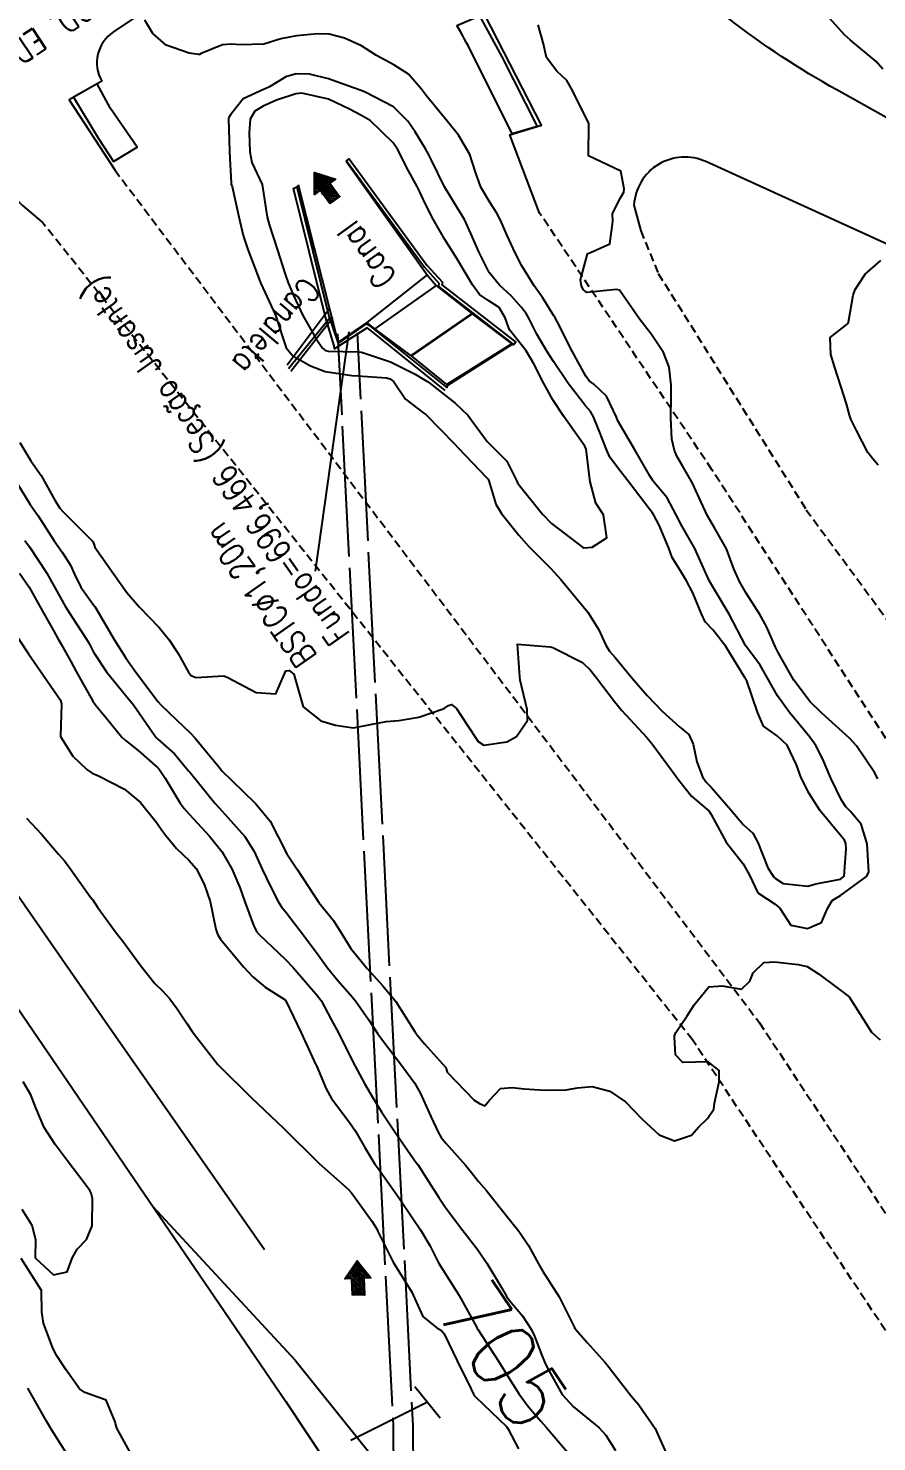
# Model space of a CAD drawing. Header units: metres. Extents: x 292545 to 299085, y 7450245 to 7463078.
# Drawn here: x 298267 to 298319, y 7451645.1 to 7451731.9 of the extents above; entities that cross this region are included whole.
import ezdxf
from ezdxf.enums import TextEntityAlignment as Align

# ---------------------------------------------------------------- set-up
doc = ezdxf.new("R2010")
doc.units = ezdxf.units.M
for name, pattern in [('CONTINUO', [0]), ('DASHED', [0.75, 0.5, -0.25]), ('TRACEJADO', [8.7, 8, -0.7])]:
    doc.linetypes.add(name, pattern=pattern)
for name, color, linetype in [('BUEIRO', 151, 'Continuous'), ('CANAL', 151, 'Continuous'), ('CANALETA', 151, 'Continuous'), ('Ciclovia', 45, 'Continuous'), ('Cotas', 45, 'Continuous'), ('Curvas de Nivel 1m', 11, 'Continuous'), ('Curvas de Nivel 5m', 15, 'Continuous'), ('Linha Férrea', 20, 'Continuous'), ('Pórtico', 62, 'Continuous'), ('TEXTO', 45, 'Continuous'), ('TUBO', 45, 'Continuous'), ('Vias Primárias', 230, 'Continuous'), ('Vias Secundárias', 230, 'DASHED')]:
    doc.layers.add(name, color=color, linetype=linetype)
doc.styles.add('ROMANS', font='romans', dxfattribs={"height": 0.2})
doc.styles.add('SIMPLEX', font='simplex', dxfattribs={"height": 0.2})
doc.styles.add('Style-STANDARD', font='STANDARD.shx')

msp = doc.modelspace()

# ---------------------------------------------------------------- hatches: boundary and pattern name
at = {"layer": 'TEXTO'}
for points in [[(298285.473, 7451721.094), (298284.877, 7451721.915), (298284.53, 7451721.663), (298284.54, 7451723.009), (298285.823, 7451722.602), (298285.476, 7451722.349), (298286.071, 7451721.528)], [(298286.867, 7451654.142), (298286.829, 7451655.156), (298286.4, 7451655.14), (298287.159, 7451656.253), (298287.997, 7451655.199), (298287.568, 7451655.183), (298287.605, 7451654.169)]]:
    msp.add_hatch(color=256, dxfattribs=at).paths.add_polyline_path(points)

# ---------------------------------------------------------------- linework, layer by layer
at = {"layer": 'BUEIRO', "linetype": 'CONTINUO'}
msp.add_polyline3d([(298286.491, 7451723.69, 696.302), (298291.448, 7451716.724, 696.66), (298287.748, 7451713.796, 696.675), (298285.992, 7451712.588, 696.612), (298283.565, 7451722.226, 696.458)], dxfattribs=at)
at = {"layer": 'CANAL', "linetype": 'CONTINUO'}
for points in [[(298286.491, 7451723.69, 696.302), (298286.502, 7451723.719, 697.623), (298291.285, 7451717.192, 697.945), (298292.172, 7451716.215, 699.166), (298292.139, 7451716.02, 699.447), (298296.772, 7451712.441, 699.459)], [(298286.502, 7451723.719, 697.623), (298286.663, 7451723.838, 697.623), (298291.44, 7451717.319, 697.945), (298292.386, 7451716.277, 699.166), (298292.357, 7451716.105, 699.447), (298296.894, 7451712.599, 699.459), (298296.772, 7451712.441, 699.459)], [(298292.563, 7451709.634, 699.392), (298288.012, 7451713.285, 699.378), (298287.77, 7451713.478, 698.96), (298285.766, 7451712.189, 698.924), (298285.739, 7451712.364, 698.976), (298285.218, 7451714.129, 697.717), (298283.254, 7451722.016, 697.625), (298283.452, 7451722.134, 697.625), (298283.565, 7451722.226, 696.458)], [(298283.565, 7451722.226, 696.458), (298283.452, 7451722.134, 697.625), (298285.411, 7451714.186, 697.717), (298285.982, 7451712.517, 698.964), (298287.733, 7451713.716, 698.961), (298287.877, 7451713.649, 699.35), (298292.688, 7451709.79, 699.392)], [(298291.448, 7451716.724, 696.66), (298292.011, 7451716.075, 697.248), (298294.186, 7451714.353, 697.408), (298294.215, 7451714.327, 697.787), (298296.649, 7451712.495, 697.977), (298296.68, 7451712.469, 698.615), (298296.772, 7451712.441, 699.459)], [(298292.011, 7451716.075, 697.248), (298288.235, 7451713.424, 697.283)], [(298292.688, 7451709.79, 699.392), (298292.69, 7451709.948, 698.454), (298292.649, 7451709.996, 697.789), (298290.482, 7451711.761, 697.806), (298290.448, 7451711.781, 697.424), (298288.235, 7451713.424, 697.283), (298287.748, 7451713.796, 696.675)], [(298294.186, 7451714.353, 697.408), (298290.448, 7451711.781, 697.424)], [(298294.215, 7451714.327, 697.787), (298290.482, 7451711.761, 697.806)], [(298296.649, 7451712.495, 697.977), (298292.649, 7451709.996, 697.789)], [(298296.68, 7451712.469, 698.615), (298292.69, 7451709.948, 698.454)]]:
    msp.add_polyline3d(points, dxfattribs=at)
at = {"layer": 'CANALETA', "linetype": 'CONTINUO'}
for points in [[(298282.863, 7451711.208, 700.332), (298285.435, 7451714.643, 697.942)], [(298282.944, 7451710.984, 700.141), (298285.521, 7451714.144, 697.824)], [(298283.096, 7451710.818, 700.333), (298285.661, 7451714.115, 698.011)]]:
    msp.add_polyline3d(points, dxfattribs=at)
at = {"layer": 'Ciclovia'}
msp.add_lwpolyline([(298293.265, 7451732.027), (298294.66, 7451732.616), (298296.036, 7451730.096), (298298.192, 7451725.828), (298296.673, 7451725.37), (298294.205, 7451730.312, 0.019221), (298293.265, 7451732.027, -5.704621)], format="xyb", dxfattribs=at)
msp.add_lwpolyline([(298271.195, 7451728.44), (298269.752, 7451727.62), (298271.282, 7451725.084), (298272.205, 7451723.675), (298273.664, 7451724.555), (298272.032, 7451726.937), (298271.195, 7451728.44)], dxfattribs=at)
at = {"layer": 'Curvas de Nivel 1m', "flags": 128}
for points, elevation in [([(298319.416, 7451729.348), (298318.993, 7451729.814), (298317.436, 7451731.124), (298317.058, 7451731.455), (298316.706, 7451731.841), (298315.463, 7451733.209)], 703), ([(298266.462, 7451706.437), (298267.126, 7451705.324), (298267.758, 7451704.424), (298268.606, 7451702.907), (298268.922, 7451702.412), (298269.09, 7451702.205), (298270.927, 7451700.382), (298270.975, 7451700.295), (298271.059, 7451700.018), (298272.224, 7451698.368), (298273.032, 7451697.234), (298273.789, 7451696.352), (298275.004, 7451695.102), (298275.614, 7451694.331), (298276.166, 7451693.504), (298276.825, 7451692.312), (298276.971, 7451692.15), (298277.249, 7451692.027), (298278.97, 7451692.125), (298279.224, 7451692.031), (298280.956, 7451691.115), (298282.173, 7451691.029), (298282.707, 7451692.243), (298282.79, 7451692.426), (298282.975, 7451692.46), (298283.261, 7451692.237), (298283.393, 7451691.809), (298283.834, 7451690.231), (298284.934, 7451689.375), (298285.829, 7451689.104), (298286.93, 7451688.945), (298287.967, 7451689.145), (298288.935, 7451689.331), (298289.711, 7451689.387), (298290.937, 7451689.584), (298292.49, 7451690.127), (298292.762, 7451690.306), (298292.947, 7451690.377), (298293.255, 7451690.117), (298293.911, 7451689.132), (298294.59, 7451688.103), (298294.921, 7451687.876), (298296.335, 7451688.079), (298296.926, 7451688.409), (298297.602, 7451689.398), (298297.598, 7451690.063), (298297.165, 7451691.873), (298297.135, 7451692.068), (298296.993, 7451694.07), (298298.991, 7451693.907), (298299.173, 7451693.866), (298300.982, 7451692.953), (298301.449, 7451692.494), (298301.85, 7451692.017), (298302.951, 7451690.551), (298303.387, 7451689.996), (298304.927, 7451688.35), (298305.239, 7451687.977), (298306.224, 7451686.646), (298306.739, 7451685.962), (298306.891, 7451685.737), (298307.679, 7451684.746), (298308.637, 7451683.934), (298308.762, 7451683.822), (298308.87, 7451683.619), (298309.807, 7451681.92), (298310.833, 7451680.595), (298311.223, 7451679.904), (298311.735, 7451678.819), (298312.805, 7451678.128), (298313.086, 7451677.877), (298313.762, 7451676.845), (298314.791, 7451676.632), (298315.653, 7451676.993), (298316.016, 7451677.848), (298316.303, 7451678.35), (298316.811, 7451678.66), (298318.4, 7451679.816), (298318.546, 7451680.095), (298318.454, 7451681.816), (298318.084, 7451683.04), (298317.413, 7451683.832), (298317.136, 7451684.097), (298316.879, 7451684.498), (298316.226, 7451685.847), (298315.713, 7451687.05), (298315.307, 7451687.856), (298314.928, 7451688.371), (298313.677, 7451689.873), (298312.958, 7451690.894), (298312.398, 7451691.889), (298311.878, 7451692.793), (298311.039, 7451693.909), (298311.019, 7451693.935), (298310.994, 7451693.988), (298309.984, 7451695.92), (298309.036, 7451697.482), (298308.779, 7451697.933), (298308.555, 7451698.427), (298307.876, 7451699.942), (298307.084, 7451701.326), (298306.753, 7451701.955), (298306.181, 7451703.041), (298305.406, 7451703.976), (298305.271, 7451704.135), (298305.117, 7451704.396), (298304.194, 7451705.989), (298303.16, 7451707.778), (298303.07, 7451708.001), (298302.454, 7451709.289), (298301.672, 7451710.023), (298301.388, 7451710.23), (298301.188, 7451710.512), (298300.355, 7451712.039), (298299.419, 7451713.859), (298299.333, 7451714.049), (298299.296, 7451714.111), (298299.234, 7451714.207), (298298.526, 7451715.337), (298298.014, 7451716.062), (298297.271, 7451717.281), (298296.861, 7451718.076), (298296.358, 7451719.149), (298295.955, 7451720.09), (298295.731, 7451720.517), (298295.313, 7451721.137), (298294.739, 7451722.106), (298294.42, 7451723.026), (298294.071, 7451724.113), (298293.365, 7451725.293), (298292.708, 7451726.127), (298291.397, 7451727.729), (298291.093, 7451728.145), (298290.298, 7451729.043), (298289.417, 7451729.602), (298288.353, 7451730.181), (298287.429, 7451730.764), (298286.383, 7451731.251), (298285.436, 7451731.5), (298284.727, 7451731.512), (298283.434, 7451731.384), (298282.481, 7451731.201), (298281.429, 7451730.877), (298279.975, 7451730.829), (298279.429, 7451730.872), (298278.896, 7451730.827), (298277.595, 7451730.308), (298277.482, 7451730.25), (298277.422, 7451730.234), (298276.856, 7451730.316), (298275.428, 7451730.822), (298274.614, 7451731.522), (298274.138, 7451732.35)], 701), ([(298319.103, 7451685.808), (298318.899, 7451686.202), (298317.791, 7451687.827), (298317.384, 7451688.29), (298316.932, 7451688.704), (298315.655, 7451689.853), (298314.953, 7451690.536), (298313.949, 7451691.87), (298312.99, 7451693.57), (298312.88, 7451693.77), (298312.824, 7451693.883), (298312.267, 7451695.152), (298311.86, 7451695.897), (298311.032, 7451697.203), (298310.619, 7451697.914), (298310.271, 7451698.698), (298309.81, 7451699.923), (298309.082, 7451701.211), (298308.663, 7451701.934), (298308.263, 7451702.777), (298307.735, 7451703.944), (298307.124, 7451705.016), (298306.779, 7451705.605), (298306.622, 7451705.958), (298306.465, 7451706.638), (298306.394, 7451707.962), (298306.427, 7451709.213), (298306.427, 7451709.961), (298306.297, 7451711.066), (298305.951, 7451711.969), (298305.219, 7451713.057), (298304.507, 7451713.987), (298303.251, 7451715.786), (298303.079, 7451715.83), (298301.249, 7451715.652), (298301.042, 7451715.814), (298300.917, 7451716.025), (298300.858, 7451716.427), (298301.283, 7451718.02), (298302.657, 7451718.638), (298302.838, 7451720.005), (298302.817, 7451720.495), (298303.317, 7451721.45), (298303.527, 7451721.791), (298303.531, 7451721.998), (298303.339, 7451723.079), (298301.353, 7451724.02), (298301.373, 7451726.02), (298300.377, 7451728.035), (298300.016, 7451728.647), (298299.415, 7451729.216), (298298.781, 7451730.056), (298298.594, 7451730.896), (298298.258, 7451732.062)], 702), ([(298319.125, 7451705.055), (298318.768, 7451705.454), (298318.487, 7451705.82), (298317.796, 7451707.187), (298317.468, 7451707.835), (298317.384, 7451708.056), (298317.173, 7451708.814), (298316.861, 7451709.843), (298316.451, 7451711.097), (298316.223, 7451711.845), (298316.186, 7451712.877), (298317.231, 7451713.693), (298317.294, 7451713.767), (298317.311, 7451713.829), (298317.599, 7451715.477), (298317.718, 7451715.825), (298318.319, 7451716.767), (298319.28, 7451717.598)], 703), ([(298265.983, 7451704.441), (298267.095, 7451702.644), (298267.239, 7451702.429), (298267.574, 7451701.937), (298268.572, 7451700.415), (298269.056, 7451699.723), (298269.568, 7451698.922), (298269.793, 7451698.399), (298270.203, 7451697.561), (298271.023, 7451696.427), (298271.056, 7451696.38), (298271.115, 7451696.285), (298272.25, 7451694.367), (298272.981, 7451693.195), (298273.568, 7451692.354), (298274.946, 7451690.541), (298275.13, 7451690.337), (298276.06, 7451689.449), (298276.926, 7451688.617), (298277.226, 7451688.307), (298278.77, 7451686.426), (298278.884, 7451686.29), (298278.903, 7451686.268), (298279.45, 7451685.729), (298280.874, 7451684.334), (298280.938, 7451684.269), (298281.812, 7451683.205), (298282.302, 7451682.248), (298282.838, 7451681.215), (298283.488, 7451680.233), (298284.803, 7451678.22), (298285.715, 7451677.129), (298286.274, 7451676.198), (298286.771, 7451675.396), (298287.769, 7451674.18), (298288.742, 7451673.123), (298289.531, 7451672.162), (298290.714, 7451670.264), (298290.759, 7451670.195), (298290.796, 7451670.149), (298291.279, 7451669.566), (298292.574, 7451668.122), (298292.611, 7451668.05), (298292.68, 7451667.818), (298294.339, 7451666.103), (298294.66, 7451665.893), (298295, 7451665.754), (298295.285, 7451666.094), (298295.95, 7451666.807), (298296.671, 7451666.882), (298297.408, 7451666.806), (298298.67, 7451666.722), (298299.971, 7451666.735), (298300.671, 7451666.866), (298301.586, 7451666.93), (298302.669, 7451666.647), (298303.62, 7451665.99), (298304.647, 7451664.935), (298305.679, 7451663.97), (298306.629, 7451663.612), (298307.663, 7451663.945), (298308.117, 7451664.462), (298308.649, 7451664.97), (298309.04, 7451665.543), (298309.083, 7451665.926), (298309.372, 7451667.227), (298309.359, 7451667.923), (298308.688, 7451668.452), (298307.147, 7451668.413), (298306.692, 7451668.888), (298306.62, 7451669.961), (298306.628, 7451670.037), (298306.707, 7451670.242), (298307.406, 7451671.267), (298307.833, 7451671.944), (298308.744, 7451673.048), (298309.545, 7451673.122), (298310.743, 7451672.908), (298311.254, 7451673.398), (298311.457, 7451673.903), (298312.112, 7451674.547), (298312.763, 7451674.593), (298314.212, 7451674.418), (298314.759, 7451674.298), (298315.462, 7451673.853), (298316.743, 7451672.886), (298317.347, 7451672.439), (298317.735, 7451671.825), (298318.71, 7451670.271), (298319.247, 7451669.805)], 702), ([(298266.773, 7451700.433), (298267.059, 7451700.039), (298268.116, 7451698.419), (298269.026, 7451696.764), (298269.153, 7451696.537), (298269.233, 7451696.407), (298269.679, 7451695.734), (298270.547, 7451694.387), (298270.71, 7451694.104), (298270.985, 7451693.583), (298271.773, 7451692.372), (298272.952, 7451690.95), (298273.43, 7451690.355), (298274.576, 7451688.694), (298274.826, 7451688.341), (298274.922, 7451688.243), (298275.94, 7451687.351), (298276.812, 7451686.311), (298276.901, 7451686.19), (298278.452, 7451684.294), (298278.868, 7451683.829), (298280.261, 7451682.276), (298280.839, 7451681.359), (298281.338, 7451680.262), (298281.814, 7451679.256), (298282.34, 7451678.247), (298282.519, 7451677.963), (298282.797, 7451677.606), (298283.873, 7451676.229), (298284.765, 7451675.007), (298285.344, 7451674.211), (298285.979, 7451673.435), (298286.737, 7451672.577), (298287.054, 7451672.187), (298287.856, 7451671.045), (298288.429, 7451670.173), (298288.707, 7451669.778), (298289.935, 7451668.157), (298290.673, 7451667.155), (298291.033, 7451666.511), (298291.204, 7451666.142), (298291.678, 7451665.104), (298292.126, 7451664.128), (298292.317, 7451663.812), (298292.626, 7451663.433), (298293.799, 7451662.108), (298294.166, 7451661.662), (298294.603, 7451661.119), (298295.077, 7451660.574), (298295.461, 7451660.091), (298296.572, 7451658.69), (298297.072, 7451658.072), (298297.67, 7451657.179), (298298.275, 7451656.054), (298298.537, 7451655.627), (298299.553, 7451654.04), (298300.494, 7451652.161), (298300.568, 7451652.029), (298301.263, 7451651.244), (298302.37, 7451650.011), (298302.471, 7451649.886), (298303.955, 7451647.987), (298304.177, 7451647.72), (298304.437, 7451647.409), (298305.448, 7451645.97), (298306.278, 7451644.078)], 703), ([(298266.43, 7451698.436), (298267.034, 7451697.561), (298267.675, 7451696.423), (298268.539, 7451694.875), (298268.796, 7451694.412), (298268.99, 7451694.072), (298269.583, 7451693.005), (298269.912, 7451692.396), (298270.946, 7451690.568), (298271.072, 7451690.379), (298271.76, 7451689.546), (298272.719, 7451688.362), (298272.921, 7451688.19), (298273.72, 7451687.547), (298274.905, 7451686.503), (298274.989, 7451686.424), (298275.058, 7451686.338), (298275.373, 7451685.855), (298276.306, 7451684.318), (298276.537, 7451683.982), (298276.866, 7451683.617), (298278.103, 7451682.297), (298278.844, 7451681.362), (298279.475, 7451680.284), (298279.951, 7451679.144), (298280.255, 7451678.275), (298280.789, 7451676.829), (298280.972, 7451676.454), (298281.137, 7451676.265), (298282.76, 7451674.735), (298283.222, 7451674.235), (298284.735, 7451672.477), (298284.856, 7451672.34), (298284.941, 7451672.217), (298285.571, 7451671.056), (298286.029, 7451670.2), (298286.693, 7451668.863), (298287.038, 7451668.186), (298287.611, 7451667.124), (298288.152, 7451666.178), (298288.651, 7451665.394), (298289.47, 7451664.162), (298290.616, 7451662.503), (298290.767, 7451662.3), (298290.878, 7451662.146), (298291.562, 7451661.095), (298292.169, 7451660.126), (298292.584, 7451659.51), (298293.64, 7451658.109), (298294.551, 7451656.91), (298295.115, 7451656.094), (298296.004, 7451654.602), (298296.313, 7451654.082), (298296.51, 7451653.815), (298297.295, 7451652.862), (298297.835, 7451652.06), (298298.047, 7451651.616), (298298.477, 7451650.505), (298298.659, 7451650.048), (298298.808, 7451649.706), (298299.73, 7451648.037), (298300.435, 7451647.283), (298301.992, 7451646.014), (298302.418, 7451645.548), (298303.014, 7451644.606)], 704), ([(298266.863, 7451683.401), (298267.797, 7451682.421), (298268.841, 7451681.2), (298269.208, 7451680.776), (298269.481, 7451680.4), (298270.805, 7451678.545), (298270.93, 7451678.379), (298271.23, 7451677.944), (298272.379, 7451676.364), (298272.775, 7451675.859), (298273.893, 7451674.349), (298274.742, 7451673.267), (298275.214, 7451672.809), (298275.663, 7451672.326), (298276.116, 7451671.708), (298276.718, 7451670.779), (298277.031, 7451670.307), (298278.322, 7451668.66), (298278.606, 7451668.291), (298278.682, 7451668.199), (298280.663, 7451666.27), (298282.635, 7451664.377), (298282.78, 7451664.239), (298284.615, 7451662.415), (298284.827, 7451662.218), (298286.597, 7451660.65), (298286.811, 7451660.412), (298286.975, 7451660.194), (298288.081, 7451658.667), (298288.377, 7451658.173), (298288.435, 7451658.046), (298288.559, 7451657.762), (298289.37, 7451656.162), (298290.516, 7451654.333), (298290.592, 7451654.149), (298291.183, 7451652.823), (298292.05, 7451652.127), (298292.335, 7451651.966), (298292.489, 7451651.759), (298293.294, 7451650.112), (298294.127, 7451648.424), (298294.269, 7451648.103), (298294.33, 7451647.99), (298294.441, 7451647.882), (298296.317, 7451646.081), (298296.421, 7451645.911), (298297.061, 7451644.721)], 706), ([(298266.578, 7451659.409), (298267.191, 7451658.424), (298267.425, 7451657.55), (298267.398, 7451656.421), (298268.533, 7451655.377), (298269.365, 7451655.571), (298269.662, 7451656.399), (298269.974, 7451656.97), (298270.555, 7451657.559), (298270.904, 7451658.385), (298270.914, 7451660.059), (298270.835, 7451660.386), (298270.76, 7451660.553), (298270.597, 7451660.782), (298269.358, 7451662.403), (298268.627, 7451663.378), (298267.946, 7451664.417), (298267.449, 7451665.628), (298267.137, 7451666.425), (298266.671, 7451667.221)], 706), ([(298273.318, 7451644.351), (298272.419, 7451645.985), (298272.323, 7451646.263), (298272.304, 7451646.362), (298271.765, 7451647.699), (298270.441, 7451648.172), (298270.129, 7451648.393), (298269.282, 7451649.581), (298268.722, 7451650.408), (298268.478, 7451650.888), (298267.912, 7451652.416), (298267.818, 7451653.102), (298267.792, 7451654.417), (298266.542, 7451656.38)], 706)]:
    msp.add_lwpolyline(points, dxfattribs=dict(at, elevation=elevation))
at = {"layer": 'Curvas de Nivel 1m', "elevation": 699, "flags": 128}
msp.add_lwpolyline([(298286.682, 7451726.898), (298285.392, 7451727.498), (298283.765, 7451727.867), (298283.397, 7451727.836), (298282.206, 7451727.437), (298281.385, 7451727.082), (298280.877, 7451726.771), (298280.598, 7451726.272), (298280.538, 7451725.446), (298280.569, 7451724.272), (298280.687, 7451723.61), (298281.333, 7451722.26), (298281.634, 7451720.257), (298281.748, 7451719.806), (298282.267, 7451718.25), (298282.739, 7451716.767), (298282.931, 7451716.243), (298283.245, 7451715.461), (298283.814, 7451714.234), (298284.635, 7451712.81), (298285.023, 7451712.222), (298285.211, 7451712.077), (298285.388, 7451712.039), (298287.21, 7451712.009), (298287.418, 7451711.98), (298289.201, 7451711.394), (298290.709, 7451710.628), (298291.186, 7451710.355), (298291.524, 7451710.137), (298293.17, 7451708.849), (298293.939, 7451708.112), (298295.139, 7451706.496), (298295.542, 7451706.094), (298296.348, 7451705.304), (298296.953, 7451704.072), (298297.002, 7451703.962), (298297.11, 7451703.807), (298298.53, 7451702.056), (298299.084, 7451701.475), (298300.974, 7451700.031), (298301.062, 7451699.986), (298301.573, 7451700.022), (298302.483, 7451700.598), (298302.274, 7451702.012), (298301.808, 7451702.728), (298301.457, 7451704.025), (298301.418, 7451704.327), (298301.202, 7451706.029), (298301.136, 7451706.227), (298299.84, 7451708.043), (298299.173, 7451709.063), (298298.61, 7451710.056), (298298.001, 7451711.261), (298297.521, 7451712.067), (298297.217, 7451712.447), (298296.496, 7451713.351), (298296.241, 7451714.085), (298295.871, 7451714.722), (298295.243, 7451715.14), (298294.662, 7451715.52), (298294.239, 7451716.11), (298293.277, 7451717.734), (298293.019, 7451718.123), (298292.532, 7451718.887), (298291.817, 7451720.135), (298291.313, 7451721.137), (298291.001, 7451721.826), (298290.839, 7451722.147), (298290.198, 7451723.299), (298289.782, 7451724.164), (298289.631, 7451724.441), (298289.359, 7451724.819), (298287.964, 7451726.184), (298287.378, 7451726.529)], close=True, dxfattribs=at)
at = {"layer": 'Curvas de Nivel 5m', "elevation": 700, "flags": 128}
msp.add_lwpolyline([(298295.89, 7451716.09), (298295.264, 7451716.864), (298294.648, 7451718.106), (298294.138, 7451719.269), (298293.739, 7451720.116), (298293.31, 7451720.826), (298292.522, 7451722.128), (298291.718, 7451723.766), (298291.54, 7451724.138), (298291.356, 7451724.449), (298290.715, 7451725.498), (298290.273, 7451726.157), (298289.386, 7451727.032), (298287.648, 7451727.939), (298287.401, 7451728.03), (298286.926, 7451728.195), (298285.408, 7451728.74), (298284.229, 7451729.046), (298283.411, 7451729.057), (298282.785, 7451728.87), (298281.78, 7451728.256), (298281.522, 7451728.138), (298281.401, 7451728.1), (298280.156, 7451727.514), (298279.377, 7451726.547), (298279.285, 7451726.38), (298279.264, 7451726.291), (298279.326, 7451724.318), (298279.327, 7451724.29), (298279.349, 7451723.856), (298279.421, 7451722.376), (298279.436, 7451722.288), (298279.478, 7451722.14), (298279.891, 7451720.281), (298280.159, 7451719.144), (298280.445, 7451718.273), (298281.21, 7451716.304), (298281.218, 7451716.261), (298281.227, 7451716.235), (298281.252, 7451716.198), (298282.152, 7451714.251), (298282.605, 7451712.861), (298282.791, 7451712.244), (298283.206, 7451711.753), (298284.284, 7451711.142), (298285.192, 7451710.793), (298286.838, 7451710.546), (298287.188, 7451710.537), (298288.947, 7451710.412), (298289.186, 7451710.346), (298289.398, 7451710.167), (298290.113, 7451709.097), (298291.165, 7451708.309), (298291.401, 7451708.138), (298293.136, 7451706.356), (298293.354, 7451706.118), (298295.115, 7451704.28), (298295.203, 7451704.188), (298295.243, 7451704.098), (298295.673, 7451702.665), (298296.008, 7451702.086), (298297.073, 7451700.759), (298297.685, 7451700.064), (298299.049, 7451698.707), (298299.648, 7451698.044), (298301.018, 7451696.384), (298301.302, 7451696.026), (298301.971, 7451694.983), (298302.418, 7451694.009), (298302.636, 7451693.651), (298302.985, 7451693.258), (298304.029, 7451691.989), (298304.957, 7451690.924), (298305.864, 7451689.971), (298306.933, 7451689.008), (298307.515, 7451688.538), (298307.779, 7451687.947), (298308.002, 7451686.848), (298308.339, 7451685.938), (298308.563, 7451685.608), (298308.887, 7451685.293), (298310.091, 7451683.918), (298310.864, 7451682.989), (298311.435, 7451682.478), (298311.732, 7451681.897), (298312.36, 7451680.357), (298312.653, 7451679.883), (298312.724, 7451679.783), (298312.821, 7451679.699), (298313.293, 7451679.4), (298314.816, 7451679.218), (298315.297, 7451679.376), (298316.821, 7451679.663), (298317.044, 7451679.837), (298317.16, 7451681.523), (298317.144, 7451681.836), (298317.068, 7451682.05), (298316.858, 7451682.301), (298315.566, 7451683.853), (298314.883, 7451684.912), (298314.392, 7451685.865), (298314.107, 7451686.666), (298313.538, 7451687.874), (298312.929, 7451688.454), (298312.083, 7451689.041), (298311.717, 7451689.898), (298311.059, 7451691.821), (298311.016, 7451691.909), (298310.999, 7451691.936), (298310.974, 7451691.978), (298309.779, 7451693.922), (298309.003, 7451694.925), (298308.508, 7451695.437), (298308.29, 7451695.937), (298307.746, 7451697.229), (298307.362, 7451697.947), (298307.048, 7451698.471), (298306.495, 7451699.396), (298306.289, 7451699.962), (298305.679, 7451701.377), (298305.354, 7451701.976), (298305.256, 7451702.139), (298305.097, 7451702.349), (298303.85, 7451703.993), (298303.122, 7451704.915), (298302.661, 7451705.54), (298302.456, 7451706.01), (298302.011, 7451707.156), (298301.652, 7451708.023), (298301.476, 7451708.336), (298301.17, 7451708.689), (298300.128, 7451710.041), (298299.203, 7451711.412), (298298.792, 7451712.054), (298298.188, 7451713.096), (298297.694, 7451714.065), (298297.517, 7451714.348), (298297.239, 7451714.723), (298296.607, 7451715.44)], close=True, dxfattribs=at)
at = {"layer": 'Curvas de Nivel 5m', "elevation": 705, "flags": 128}
for points in [[(298266.351, 7451694.436), (298266.983, 7451693.486), (298267.718, 7451692.423), (298268.946, 7451690.643), (298269.012, 7451690.409), (298268.949, 7451688.436), (298268.952, 7451688.41), (298269.706, 7451687.193), (298270.561, 7451686.385), (298270.9, 7451686.166), (298271.285, 7451685.988), (298272.885, 7451685.175), (298273.86, 7451684.35), (298274.861, 7451683.106), (298275.182, 7451682.661), (298275.416, 7451682.332), (298276.062, 7451681.539), (298276.838, 7451680.822), (298277.282, 7451680.306), (298277.774, 7451679.345), (298278.134, 7451678.297), (298278.485, 7451676.594), (298278.582, 7451676.292), (298278.778, 7451675.98), (298280.182, 7451674.276), (298280.747, 7451673.662), (298281.506, 7451673.024), (298282.733, 7451672.258), (298282.753, 7451672.24), (298282.776, 7451672.196), (298283.716, 7451670.23), (298284.631, 7451668.273), (298284.657, 7451668.22), (298284.682, 7451668.16), (298285.259, 7451666.801), (298285.585, 7451666.211), (298286.642, 7451664.782), (298287.047, 7451664.194), (298287.627, 7451663.189), (298288.246, 7451662.176), (298288.402, 7451661.964), (298288.608, 7451661.686), (298289.688, 7451660.159), (298290.573, 7451658.851), (298291.047, 7451658.143), (298291.606, 7451657.187), (298292.156, 7451656.126), (298292.534, 7451655.499), (298293.414, 7451654.111), (298294.494, 7451652.159), (298294.522, 7451652.1), (298294.583, 7451652.008), (298295.819, 7451650.087), (298296.458, 7451649.076), (298297.101, 7451648.07), (298297.666, 7451647.292), (298298.427, 7451646.417), (298298.76, 7451646.047), (298300.404, 7451644.101)], [(298269.345, 7451644.401), (298268.417, 7451645.85), (298268.103, 7451646.413), (298267.637, 7451647.212), (298266.949, 7451648.425)]]:
    msp.add_lwpolyline(points, dxfattribs=at)
at = {"layer": 'Linha Férrea', "linetype": 'Continuous'}
for points in [[(298281.471, 7451656.925), (298271.697, 7451670.931), (298253.352, 7451697.351), (298238.891, 7451719.17), (298221.152, 7451745.286), (298218.071, 7451749.95), (298217.29, 7451751.255), (298204.181, 7451770.66)], [(298213.138, 7451749.95), (298218.046, 7451742.821), (298228.068, 7451727.577), (298240.517, 7451708.964), (298252.017, 7451692.078), (298266.314, 7451671.769), (298282.79, 7451647.608), (298293.13, 7451632.017), (298303.418, 7451616.687), (298316.068, 7451597.95), (298328.139, 7451580.264), (298342.783, 7451558.9), (298355.799, 7451540.372), (298367.555, 7451522.526), (298376.985, 7451508.896)], [(298274.622, 7451659.585), (298283.349, 7451650.161), (298296.557, 7451633.69), (298309.141, 7451615.562), (298321.663, 7451597.147), (298334.761, 7451577.877), (298345.968, 7451561.346), (298359.861, 7451541.281), (298371.069, 7451524.929), (298385.139, 7451504.276)]]:
    msp.add_lwpolyline(points, dxfattribs=at)
at = {"layer": 'Pórtico'}
for points in [[(298290.697, 7451648.527), (298292.244, 7451646.613)], [(298291.471, 7451647.57), (298286.76, 7451645.233)]]:
    msp.add_lwpolyline(points, dxfattribs=at)
at = {"layer": 'TEXTO', "linetype": 'CONTINUO', "flags": 128}
for points in [[(298285.555, 7451722.24), (298284.535, 7451722.403)], [(298285.481, 7451722.353), (298284.536, 7451722.504)], [(298285.596, 7451722.436), (298284.537, 7451722.605)], [(298285.71, 7451722.519), (298284.538, 7451722.706)], [(298285.817, 7451722.604), (298284.539, 7451722.807)], [(298285.179, 7451722.807), (298284.54, 7451722.908)], [(298284.53, 7451721.695), (298284.565, 7451721.689)], [(298284.531, 7451721.897), (298284.794, 7451721.855)], [(298284.531, 7451721.796), (298284.68, 7451721.772)], [(298285.887, 7451721.782), (298284.532, 7451721.998)], [(298285.804, 7451721.897), (298284.533, 7451722.099)], [(298285.721, 7451722.011), (298284.534, 7451722.2)], [(298285.638, 7451722.126), (298284.535, 7451722.302)], [(298285.97, 7451721.668), (298284.938, 7451721.832)], [(298286.053, 7451721.554), (298285.021, 7451721.718)], [(298285.983, 7451721.463), (298285.104, 7451721.603)], [(298285.187, 7451721.489), (298285.868, 7451721.38)], [(298285.27, 7451721.374), (298285.754, 7451721.297)], [(298285.353, 7451721.26), (298285.639, 7451721.214)], [(298285.436, 7451721.145), (298285.525, 7451721.131)], [(298287.578, 7451654.907), (298286.76, 7451655.668)], [(298287.573, 7451655.049), (298286.817, 7451655.751)], [(298287.575, 7451655.184), (298286.874, 7451655.835)], [(298287.716, 7451655.189), (298286.931, 7451655.918)], [(298287.858, 7451655.194), (298286.988, 7451656.002)], [(298287.993, 7451655.204), (298287.045, 7451656.085)], [(298287.576, 7451655.728), (298287.102, 7451656.169)], [(298286.418, 7451655.167), (298286.444, 7451655.142)], [(298286.475, 7451655.25), (298286.586, 7451655.147)], [(298286.532, 7451655.334), (298286.727, 7451655.152)], [(298287.594, 7451654.483), (298286.589, 7451655.417)], [(298287.589, 7451654.625), (298286.646, 7451655.501)], [(298287.583, 7451654.766), (298286.703, 7451655.584)], [(298287.599, 7451654.342), (298286.833, 7451655.054)], [(298287.604, 7451654.201), (298286.838, 7451654.912)], [(298287.496, 7451654.165), (298286.844, 7451654.771)], [(298286.849, 7451654.63), (298287.354, 7451654.16)], [(298286.854, 7451654.488), (298287.213, 7451654.155)], [(298286.859, 7451654.347), (298287.072, 7451654.15)], [(298286.864, 7451654.206), (298286.93, 7451654.144)]]:
    msp.add_lwpolyline(points, dxfattribs=at)
at = {"layer": 'TEXTO', "linetype": 'CONTINUO'}
for points in [[(298285.473, 7451721.094, 0), (298284.877, 7451721.915, 0), (298284.53, 7451721.663, 0), (298284.54, 7451723.009, 0), (298285.823, 7451722.602, 0), (298285.476, 7451722.349, 0), (298286.071, 7451721.528, 0)], [(298286.867, 7451654.142, 0), (298286.829, 7451655.156, 0), (298286.4, 7451655.14, 0), (298287.159, 7451656.253, 0), (298287.997, 7451655.199, 0), (298287.568, 7451655.183, 0), (298287.605, 7451654.169, 0)]]:
    msp.add_polyline3d(points, close=True, dxfattribs=at)
msp.add_polyline3d([(298286.639, 7451713.226, 0), (298284.578, 7451698.544, 0)], dxfattribs=at)
at = {"layer": 'TEXTO'}
for p in [(298286.071, 7451721.528), (298287.605, 7451654.169)]:
    msp.add_point(p, dxfattribs=at)
at = {"layer": 'TUBO', "linetype": 'TRACEJADO', "flags": 128}
for points in [[(298292.681, 7451578.636), (298289.644, 7451583.227), (298289.389, 7451646.093), (298285.974, 7451713.104)], [(298294.125, 7451579.591), (298291.088, 7451584.182), (298290.587, 7451646.154), (298287.172, 7451713.165)]]:
    msp.add_lwpolyline(points, dxfattribs=at)
at = {"layer": 'Vias Primárias'}
for points in [[(298518.998, 7451663.716, -0.165701), (298512.496, 7451656.844), (298506.149, 7451657.28), (298488.561, 7451658.824), (298477.344, 7451660.288, -0.046048), (298470.399, 7451661.853, -0.011029), (298455.85, 7451666.932, -0.010911), (298442.712, 7451672.175), (298417.688, 7451683.108), (298384.935, 7451696.781), (298372.623, 7451701.745), (298349.975, 7451711.633), (298329.067, 7451721.086), (298316.587, 7451728.065, -0.073758), (298304.083, 7451737.712, -0.104878), (298299.906, 7451744.412, -0.293965), (298303.068, 7451752.244), (298312.662, 7451759.025), (298323.611, 7451765.786, -0.071684), (298332.649, 7451769.715), (298337.875, 7451771.253), (298347.969, 7451773.478), (298363.978, 7451776.551)], [(298298.354, 7451720.52), (298296.526, 7451725.325), (298298.468, 7451725.911), (298294.998, 7451732.679), (298288.941, 7451735.468, 0.166342), (298281.809, 7451736.604, 0.121948), (298275.379, 7451733.775), (298272.198, 7451731.624, 0.390158), (298271.484, 7451728.604), (298269.489, 7451727.47), (298272.28, 7451723.167)], [(298232.358, 7451705.259), (298251.883, 7451718.332), (298257.986, 7451722.148, -0.361715), (298266.631, 7451720.971), (298267.832, 7451719.966)]]:
    msp.add_lwpolyline(points, format="xyb", dxfattribs=at)
at = {"layer": 'Vias Primárias', "elevation": 721.462}
msp.add_lwpolyline([(298529.616, 7451648.106), (298499.132, 7451650.824), (298481.838, 7451652.51), (298475.562, 7451653.461), (298465.977, 7451656.151), (298458.306, 7451658.742), (298438.811, 7451666.436), (298416.691, 7451676.483), (298397.753, 7451684.852), (298378.748, 7451692), (298367.276, 7451696.969), (298351.586, 7451703.914), (298319.502, 7451718.69), (298308.553, 7451723.67, 0.527303), (298304.141, 7451721.003), (298304.568, 7451719.419)], format="xyb", dxfattribs=at)
at = {"layer": 'Vias Secundárias'}
for points in [[(298272.28, 7451723.167), (298311.84, 7451670.853), (298333.925, 7451637.471), (298354.488, 7451604.16), (298363.024, 7451588.505), (298384.207, 7451555.032), (298397.191, 7451538.121), (298398.467, 7451533.658), (298401.052, 7451528.706), (298410.547, 7451516.377), (298420.006, 7451503.588), (298430.531, 7451489.55), (298440.314, 7451475.516), (298449.953, 7451462.551), (298462.391, 7451446.251), (298473.769, 7451431.081), (298484.539, 7451416.802), (298495.916, 7451401.066), (298505.413, 7451388.307), (298513.245, 7451378.167), (298521.922, 7451366.999)], [(298518.838, 7451364.986), (298506.836, 7451380.58), (298490.605, 7451402.156), (298476.014, 7451421.868), (298467.573, 7451433.699), (298454.67, 7451451.222), (298443.239, 7451465.76), (298430.603, 7451482.424), (298418.566, 7451497.723), (298410.783, 7451508.392), (298401.15, 7451521.345), (298392.214, 7451532.517), (298378.975, 7451553.27), (298365.778, 7451575.097), (298346.473, 7451607.859), (298327.459, 7451640.11), (298307.727, 7451669.807), (298267.832, 7451719.966)]]:
    msp.add_lwpolyline(points, dxfattribs=at)
for points, elevation in [([(298400.031, 7451560.573), (298388.131, 7451580.98), (298376.223, 7451600.885), (298357.971, 7451629.241), (298339.873, 7451658.775), (298325.297, 7451679.475), (298308.924, 7451704.773), (298298.354, 7451720.52)], 709.908), ([(298304.568, 7451719.419), (298305.631, 7451716.809), (298314.707, 7451702.321), (298323.877, 7451689.864), (298332.635, 7451676.329), (298343.752, 7451661.411), (298352.558, 7451647), (298362.471, 7451630.275), (298369.793, 7451617.533), (298377.902, 7451604.604), (298387.447, 7451589.501), (298396.344, 7451576.895)], 721.462)]:
    msp.add_lwpolyline(points, dxfattribs=dict(at, elevation=elevation))

# ---------------------------------------------------------------- texts
at = {"layer": 'Cotas', "style": 'Style-STANDARD'}
msp.add_text('705', height=4, rotation=304.00792, dxfattribs=at).set_placement((298296.125, 7451650.464, 705), align=Align.MIDDLE_CENTER)
at = {"layer": 'TEXTO', "width": 0.8}
for s, height, rotation, style, p in [('ROD. EDENOR JOÃO TASCA', 1.5, 213.92199, 'ROMANS', (298271.239, 7451734.534)), ('251', 0.075, 125.95389, 'SIMPLEX', (298285.094, 7451721.684)), ('Canal', 1.5, 126.0411, 'ROMANS', (298289.637, 7451716.609)), ('Fundo=696,466 (Seção Jusante)', 1.5, 125.035, 'ROMANS', (298286.769, 7451694.681)), ('Canaleta', 1.5, 229.84465, 'ROMANS', (298283.882, 7451716.689)), ('BSTCØ1,20m', 1.5, 125.035, 'ROMANS', (298284.737, 7451693.336)), ('112', 0.075, 92.10091, 'SIMPLEX', (298286.88, 7451654.843))]:
    msp.add_text(s, height=height, rotation=rotation, dxfattribs=dict(at, style=style)).set_placement(p)

doc.saveas('drawing.dxf')
